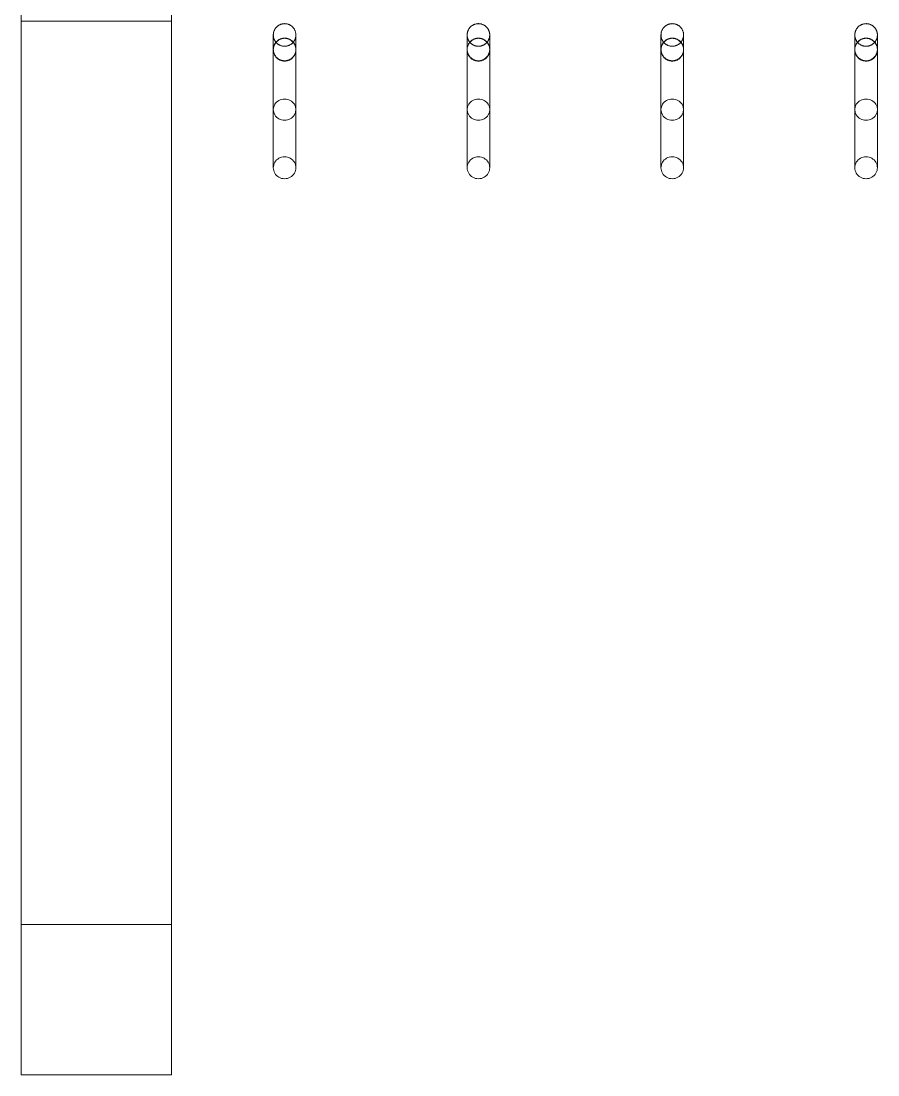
# Model space of a CAD drawing. Header units: millimetres. Extents: x -32954 to 151739, y -65671 to 56243.
# Drawn here: x -9544.4 to -9316.8, y -689.2 to -409.2 of the extents above; entities that cross this region are included whole.
import ezdxf

# ---------------------------------------------------------------- set-up
doc = ezdxf.new("R2010")
doc.units = ezdxf.units.MM
doc.layers.add('M-EQPM', color=7, linetype='Continuous', lineweight=9)

# ---------------------------------------------------------------- blocks, each defined once
blk = doc.blocks.new('М90_Вешалка гардеробная - М90_2_Вешалка гардеробная 38 крючков-8001155-О_ТХ_01')
at = {"layer": 'M-EQPM'}
for p, q in [((-1020, 260.52), (-1020, -259.48)), ((-980, -259.48), (-980, 260.52)), ((-1020, -299.48), (-1020, -19.48)), ((-1020, -19.48), (-980, -19.48)), ((-980, -19.48), (-980, -299.48)), ((-953, -56.17), (-953, -58.45)), ((-947, -58.45), (-947, -56.17)), ((-901.51, -56.17), (-901.51, -58.45)), ((-895.51, -58.45), (-895.51, -56.17)), ((-850.03, -56.17), (-850.03, -58.45)), ((-844.03, -58.45), (-844.03, -56.17)), ((-798.54, -56.17), (-798.54, -58.45)), ((-792.54, -58.45), (-792.54, -56.17)), ((-1020, -259.48), (-1020, -299.48)), ((-1020, -259.48), (-980, -259.48)), ((-1020, -259.48), (-980, -259.48)), ((-980, -299.48), (-980, -259.48)), ((-1020, -299.48), (-980, -299.48)), ((-1020, -299.48), (-980, -299.48))]:
    blk.add_line(p, q, dxfattribs=at)
at = {"layer": 'M-EQPM', "flags": 128}
for points in [[(-953, -23.16), (-953, -23.04), (-952.99, -22.92), (-952.98, -22.8), (-952.96, -22.69), (-952.94, -22.57), (-952.91, -22.45), (-952.88, -22.33), (-952.85, -22.22), (-952.81, -22.11), (-952.76, -22), (-952.71, -21.89), (-952.66, -21.78), (-952.6, -21.67), (-952.54, -21.57), (-952.48, -21.47), (-952.41, -21.37), (-952.33, -21.28), (-952.26, -21.19), (-952.17, -21.1), (-952.09, -21.01), (-952, -20.93), (-951.91, -20.85), (-951.82, -20.78), (-951.72, -20.71), (-951.62, -20.64), (-951.52, -20.58), (-951.41, -20.52), (-951.31, -20.46), (-951.2, -20.41), (-951.09, -20.37), (-950.97, -20.33), (-950.86, -20.29), (-950.74, -20.26), (-950.63, -20.23), (-950.51, -20.21), (-950.39, -20.19), (-950.27, -20.18), (-950.15, -20.17), (-950.03, -20.16), (-950, -20.16)], [(-950, -20.16), (-949.88, -20.17), (-949.76, -20.17), (-949.64, -20.19), (-949.52, -20.2), (-949.4, -20.22), (-949.29, -20.25), (-949.17, -20.28), (-949.06, -20.32), (-948.94, -20.36), (-948.83, -20.4), (-948.72, -20.45), (-948.61, -20.5), (-948.51, -20.56), (-948.41, -20.62), (-948.31, -20.69), (-948.21, -20.76), (-948.11, -20.83), (-948.02, -20.91), (-947.93, -20.99), (-947.85, -21.07), (-947.77, -21.16), (-947.69, -21.25), (-947.61, -21.35), (-947.54, -21.44), (-947.48, -21.54), (-947.41, -21.65), (-947.35, -21.75), (-947.3, -21.86), (-947.25, -21.97), (-947.2, -22.08), (-947.16, -22.19), (-947.13, -22.3), (-947.09, -22.42), (-947.07, -22.54), (-947.04, -22.65), (-947.03, -22.77), (-947.01, -22.89), (-947, -23.01), (-947, -23.13), (-947, -23.16)], [(-901.51, -23.16), (-901.51, -23.04), (-901.5, -22.92), (-901.49, -22.8), (-901.48, -22.69), (-901.45, -22.57), (-901.43, -22.45), (-901.4, -22.33), (-901.36, -22.22), (-901.32, -22.11), (-901.28, -22), (-901.23, -21.89), (-901.17, -21.78), (-901.12, -21.67), (-901.06, -21.57), (-900.99, -21.47), (-900.92, -21.37), (-900.85, -21.28), (-900.77, -21.19), (-900.69, -21.1), (-900.6, -21.01), (-900.52, -20.93), (-900.42, -20.85), (-900.33, -20.78), (-900.23, -20.71), (-900.13, -20.64), (-900.03, -20.58), (-899.93, -20.52), (-899.82, -20.46), (-899.71, -20.41), (-899.6, -20.37), (-899.49, -20.33), (-899.37, -20.29), (-899.26, -20.26), (-899.14, -20.23), (-899.02, -20.21), (-898.9, -20.19), (-898.79, -20.18), (-898.67, -20.17), (-898.55, -20.16), (-898.51, -20.16)], [(-898.51, -20.16), (-898.39, -20.17), (-898.27, -20.17), (-898.15, -20.19), (-898.04, -20.2), (-897.92, -20.22), (-897.8, -20.25), (-897.68, -20.28), (-897.57, -20.32), (-897.46, -20.36), (-897.35, -20.4), (-897.24, -20.45), (-897.13, -20.5), (-897.02, -20.56), (-896.92, -20.62), (-896.82, -20.69), (-896.72, -20.76), (-896.63, -20.83), (-896.54, -20.91), (-896.45, -20.99), (-896.36, -21.07), (-896.28, -21.16), (-896.2, -21.25), (-896.13, -21.35), (-896.06, -21.44), (-895.99, -21.54), (-895.93, -21.65), (-895.87, -21.75), (-895.81, -21.86), (-895.76, -21.97), (-895.72, -22.08), (-895.68, -22.19), (-895.64, -22.3), (-895.61, -22.42), (-895.58, -22.54), (-895.56, -22.65), (-895.54, -22.77), (-895.53, -22.89), (-895.52, -23.01), (-895.51, -23.13), (-895.51, -23.16)], [(-850.03, -23.16), (-850.02, -23.04), (-850.02, -22.92), (-850.01, -22.8), (-849.99, -22.69), (-849.97, -22.57), (-849.94, -22.45), (-849.91, -22.33), (-849.87, -22.22), (-849.83, -22.11), (-849.79, -22), (-849.74, -21.89), (-849.69, -21.78), (-849.63, -21.67), (-849.57, -21.57), (-849.5, -21.47), (-849.43, -21.37), (-849.36, -21.28), (-849.28, -21.19), (-849.2, -21.1), (-849.12, -21.01), (-849.03, -20.93), (-848.94, -20.85), (-848.84, -20.78), (-848.75, -20.71), (-848.65, -20.64), (-848.55, -20.58), (-848.44, -20.52), (-848.33, -20.46), (-848.23, -20.41), (-848.11, -20.37), (-848, -20.33), (-847.89, -20.29), (-847.77, -20.26), (-847.65, -20.23), (-847.54, -20.21), (-847.42, -20.19), (-847.3, -20.18), (-847.18, -20.17), (-847.06, -20.16), (-847.03, -20.16)], [(-847.03, -20.16), (-846.91, -20.17), (-846.79, -20.17), (-846.67, -20.19), (-846.55, -20.2), (-846.43, -20.22), (-846.31, -20.25), (-846.2, -20.28), (-846.08, -20.32), (-845.97, -20.36), (-845.86, -20.4), (-845.75, -20.45), (-845.64, -20.5), (-845.54, -20.56), (-845.43, -20.62), (-845.33, -20.69), (-845.24, -20.76), (-845.14, -20.83), (-845.05, -20.91), (-844.96, -20.99), (-844.87, -21.07), (-844.79, -21.16), (-844.71, -21.25), (-844.64, -21.35), (-844.57, -21.44), (-844.5, -21.54), (-844.44, -21.65), (-844.38, -21.75), (-844.33, -21.86), (-844.28, -21.97), (-844.23, -22.08), (-844.19, -22.19), (-844.15, -22.3), (-844.12, -22.42), (-844.09, -22.54), (-844.07, -22.65), (-844.05, -22.77), (-844.04, -22.89), (-844.03, -23.01), (-844.03, -23.13), (-844.03, -23.16)], [(-798.54, -23.16), (-798.54, -23.04), (-798.53, -22.92), (-798.52, -22.8), (-798.5, -22.69), (-798.48, -22.57), (-798.45, -22.45), (-798.42, -22.33), (-798.39, -22.22), (-798.35, -22.11), (-798.3, -22), (-798.25, -21.89), (-798.2, -21.78), (-798.14, -21.67), (-798.08, -21.57), (-798.02, -21.47), (-797.95, -21.37), (-797.87, -21.28), (-797.8, -21.19), (-797.72, -21.1), (-797.63, -21.01), (-797.54, -20.93), (-797.45, -20.85), (-797.36, -20.78), (-797.26, -20.71), (-797.16, -20.64), (-797.06, -20.58), (-796.95, -20.52), (-796.85, -20.46), (-796.74, -20.41), (-796.63, -20.37), (-796.51, -20.33), (-796.4, -20.29), (-796.29, -20.26), (-796.17, -20.23), (-796.05, -20.21), (-795.93, -20.19), (-795.81, -20.18), (-795.69, -20.17), (-795.57, -20.16), (-795.54, -20.16)], [(-795.54, -20.16), (-795.42, -20.17), (-795.3, -20.17), (-795.18, -20.19), (-795.06, -20.2), (-794.94, -20.22), (-794.83, -20.25), (-794.71, -20.28), (-794.6, -20.32), (-794.48, -20.36), (-794.37, -20.4), (-794.26, -20.45), (-794.16, -20.5), (-794.05, -20.56), (-793.95, -20.62), (-793.85, -20.69), (-793.75, -20.76), (-793.65, -20.83), (-793.56, -20.91), (-793.47, -20.99), (-793.39, -21.07), (-793.31, -21.16), (-793.23, -21.25), (-793.15, -21.35), (-793.08, -21.44), (-793.02, -21.54), (-792.95, -21.65), (-792.89, -21.75), (-792.84, -21.86), (-792.79, -21.97), (-792.74, -22.08), (-792.7, -22.19), (-792.67, -22.3), (-792.63, -22.42), (-792.61, -22.54), (-792.58, -22.65), (-792.57, -22.77), (-792.55, -22.89), (-792.54, -23.01), (-792.54, -23.13), (-792.54, -23.16)], [(-950, -26.16), (-950.12, -26.16), (-950.24, -26.15), (-950.36, -26.14), (-950.48, -26.13), (-950.6, -26.1), (-950.71, -26.08), (-950.83, -26.05), (-950.94, -26.01), (-951.06, -25.97), (-951.17, -25.93), (-951.28, -25.88), (-951.39, -25.82), (-951.49, -25.77), (-951.59, -25.71), (-951.69, -25.64), (-951.79, -25.57), (-951.89, -25.5), (-951.98, -25.42), (-952.07, -25.34), (-952.15, -25.25), (-952.23, -25.17), (-952.31, -25.08), (-952.39, -24.98), (-952.46, -24.88), (-952.52, -24.78), (-952.59, -24.68), (-952.65, -24.58), (-952.7, -24.47), (-952.75, -24.36), (-952.8, -24.25), (-952.84, -24.14), (-952.87, -24.02), (-952.91, -23.91), (-952.93, -23.79), (-952.96, -23.67), (-952.97, -23.56), (-952.99, -23.44), (-953, -23.32), (-953, -23.2), (-953, -23.16)], [(-953, -27.08), (-953, -25.27), (-953, -24.01), (-953, -23.32), (-953, -23.16)], [(-953, -23.16), (-953, -23.44), (-953, -24.29), (-953, -25.69), (-953, -27.64), (-953, -30.15), (-953, -33.21), (-953, -36.82), (-953, -40.96), (-953, -43.01)], [(-953, -27.02), (-953, -26.9), (-952.99, -26.79), (-952.98, -26.67), (-952.96, -26.55), (-952.94, -26.43), (-952.91, -26.31), (-952.88, -26.2), (-952.85, -26.08), (-952.81, -25.97), (-952.76, -25.86), (-952.71, -25.75), (-952.66, -25.64), (-952.6, -25.53), (-952.54, -25.43), (-952.48, -25.33), (-952.41, -25.23), (-952.33, -25.14), (-952.26, -25.05), (-952.17, -24.96), (-952.09, -24.87), (-952, -24.79), (-951.91, -24.71), (-951.82, -24.64), (-951.72, -24.57), (-951.62, -24.5), (-951.52, -24.44), (-951.41, -24.38), (-951.31, -24.32), (-951.2, -24.27), (-951.09, -24.23), (-950.97, -24.19), (-950.86, -24.15), (-950.74, -24.12), (-950.63, -24.09), (-950.51, -24.07), (-950.39, -24.05), (-950.27, -24.04), (-950.15, -24.03), (-950.03, -24.03), (-950, -24.02)], [(-947, -23.16), (-947, -23.28), (-947.01, -23.4), (-947.02, -23.52), (-947.04, -23.64), (-947.06, -23.76), (-947.09, -23.88), (-947.12, -23.99), (-947.15, -24.11), (-947.19, -24.22), (-947.24, -24.33), (-947.29, -24.44), (-947.34, -24.55), (-947.4, -24.65), (-947.46, -24.76), (-947.52, -24.86), (-947.59, -24.96), (-947.67, -25.05), (-947.74, -25.14), (-947.83, -25.23), (-947.91, -25.32), (-948, -25.4), (-948.09, -25.48), (-948.18, -25.55), (-948.28, -25.62), (-948.38, -25.69), (-948.48, -25.75), (-948.59, -25.81), (-948.69, -25.86), (-948.8, -25.91), (-948.91, -25.96), (-949.03, -26), (-949.14, -26.04), (-949.26, -26.07), (-949.37, -26.1), (-949.49, -26.12), (-949.61, -26.14), (-949.73, -26.15), (-949.85, -26.16), (-949.97, -26.16), (-950, -26.16)], [(-950, -24.02), (-949.88, -24.03), (-949.76, -24.03), (-949.64, -24.05), (-949.52, -24.06), (-949.4, -24.08), (-949.29, -24.11), (-949.17, -24.14), (-949.06, -24.18), (-948.94, -24.22), (-948.83, -24.26), (-948.72, -24.31), (-948.61, -24.36), (-948.51, -24.42), (-948.41, -24.48), (-948.31, -24.55), (-948.21, -24.62), (-948.11, -24.69), (-948.02, -24.77), (-947.93, -24.85), (-947.85, -24.93), (-947.77, -25.02), (-947.69, -25.11), (-947.61, -25.21), (-947.54, -25.3), (-947.48, -25.4), (-947.41, -25.51), (-947.35, -25.61), (-947.3, -25.72), (-947.25, -25.83), (-947.2, -25.94), (-947.16, -26.05), (-947.13, -26.16), (-947.09, -26.28), (-947.07, -26.4), (-947.04, -26.52), (-947.03, -26.63), (-947.01, -26.75), (-947, -26.87), (-947, -26.99), (-947, -27.02)], [(-947, -43.01), (-947, -38.62), (-947, -34.77), (-947, -31.47), (-947, -28.71), (-947, -26.5), (-947, -24.85), (-947, -23.75), (-947, -23.22), (-947, -23.16)], [(-947, -23.16), (-947, -23.44), (-947, -24.29), (-947, -25.69), (-947, -27.08)], [(-898.51, -26.16), (-898.63, -26.16), (-898.75, -26.15), (-898.87, -26.14), (-898.99, -26.13), (-899.11, -26.1), (-899.23, -26.08), (-899.34, -26.05), (-899.46, -26.01), (-899.57, -25.97), (-899.68, -25.93), (-899.79, -25.88), (-899.9, -25.82), (-900, -25.77), (-900.11, -25.71), (-900.21, -25.64), (-900.31, -25.57), (-900.4, -25.5), (-900.49, -25.42), (-900.58, -25.34), (-900.67, -25.25), (-900.75, -25.17), (-900.83, -25.08), (-900.9, -24.98), (-900.97, -24.88), (-901.04, -24.78), (-901.1, -24.68), (-901.16, -24.58), (-901.21, -24.47), (-901.26, -24.36), (-901.31, -24.25), (-901.35, -24.14), (-901.39, -24.02), (-901.42, -23.91), (-901.45, -23.79), (-901.47, -23.67), (-901.49, -23.56), (-901.5, -23.44), (-901.51, -23.32), (-901.51, -23.2), (-901.51, -23.16)], [(-901.51, -27.08), (-901.51, -25.27), (-901.51, -24.01), (-901.51, -23.32), (-901.51, -23.16)], [(-901.51, -23.16), (-901.51, -23.44), (-901.51, -24.29), (-901.51, -25.69), (-901.51, -27.64), (-901.51, -30.15), (-901.51, -33.21), (-901.51, -36.82), (-901.51, -40.96), (-901.51, -43.01)], [(-901.51, -27.02), (-901.51, -26.9), (-901.5, -26.79), (-901.49, -26.67), (-901.48, -26.55), (-901.45, -26.43), (-901.43, -26.31), (-901.4, -26.2), (-901.36, -26.08), (-901.32, -25.97), (-901.28, -25.86), (-901.23, -25.75), (-901.17, -25.64), (-901.12, -25.53), (-901.06, -25.43), (-900.99, -25.33), (-900.92, -25.23), (-900.85, -25.14), (-900.77, -25.05), (-900.69, -24.96), (-900.6, -24.87), (-900.52, -24.79), (-900.42, -24.71), (-900.33, -24.64), (-900.23, -24.57), (-900.13, -24.5), (-900.03, -24.44), (-899.93, -24.38), (-899.82, -24.32), (-899.71, -24.27), (-899.6, -24.23), (-899.49, -24.19), (-899.37, -24.15), (-899.26, -24.12), (-899.14, -24.09), (-899.02, -24.07), (-898.9, -24.05), (-898.79, -24.04), (-898.67, -24.03), (-898.55, -24.03), (-898.51, -24.02)], [(-895.51, -23.16), (-895.52, -23.28), (-895.52, -23.4), (-895.54, -23.52), (-895.55, -23.64), (-895.57, -23.76), (-895.6, -23.88), (-895.63, -23.99), (-895.67, -24.11), (-895.71, -24.22), (-895.75, -24.33), (-895.8, -24.44), (-895.85, -24.55), (-895.91, -24.65), (-895.97, -24.76), (-896.04, -24.86), (-896.11, -24.96), (-896.18, -25.05), (-896.26, -25.14), (-896.34, -25.23), (-896.42, -25.32), (-896.51, -25.4), (-896.6, -25.48), (-896.7, -25.55), (-896.79, -25.62), (-896.89, -25.69), (-896.99, -25.75), (-897.1, -25.81), (-897.21, -25.86), (-897.32, -25.91), (-897.43, -25.96), (-897.54, -26), (-897.65, -26.04), (-897.77, -26.07), (-897.89, -26.1), (-898, -26.12), (-898.12, -26.14), (-898.24, -26.15), (-898.36, -26.16), (-898.48, -26.16), (-898.51, -26.16)], [(-898.51, -24.02), (-898.39, -24.03), (-898.27, -24.03), (-898.15, -24.05), (-898.04, -24.06), (-897.92, -24.08), (-897.8, -24.11), (-897.68, -24.14), (-897.57, -24.18), (-897.46, -24.22), (-897.35, -24.26), (-897.24, -24.31), (-897.13, -24.36), (-897.02, -24.42), (-896.92, -24.48), (-896.82, -24.55), (-896.72, -24.62), (-896.63, -24.69), (-896.54, -24.77), (-896.45, -24.85), (-896.36, -24.93), (-896.28, -25.02), (-896.2, -25.11), (-896.13, -25.21), (-896.06, -25.3), (-895.99, -25.4), (-895.93, -25.51), (-895.87, -25.61), (-895.81, -25.72), (-895.76, -25.83), (-895.72, -25.94), (-895.68, -26.05), (-895.64, -26.16), (-895.61, -26.28), (-895.58, -26.4), (-895.56, -26.52), (-895.54, -26.63), (-895.53, -26.75), (-895.52, -26.87), (-895.51, -26.99), (-895.51, -27.02)], [(-895.51, -43.01), (-895.51, -38.62), (-895.51, -34.77), (-895.51, -31.47), (-895.51, -28.71), (-895.51, -26.5), (-895.51, -24.85), (-895.51, -23.75), (-895.51, -23.22), (-895.51, -23.16)], [(-895.51, -23.16), (-895.51, -23.44), (-895.51, -24.29), (-895.51, -25.69), (-895.51, -27.08)], [(-847.03, -26.16), (-847.15, -26.16), (-847.27, -26.15), (-847.39, -26.14), (-847.5, -26.13), (-847.62, -26.1), (-847.74, -26.08), (-847.86, -26.05), (-847.97, -26.01), (-848.08, -25.97), (-848.2, -25.93), (-848.3, -25.88), (-848.41, -25.82), (-848.52, -25.77), (-848.62, -25.71), (-848.72, -25.64), (-848.82, -25.57), (-848.91, -25.5), (-849.01, -25.42), (-849.09, -25.34), (-849.18, -25.25), (-849.26, -25.17), (-849.34, -25.08), (-849.41, -24.98), (-849.48, -24.88), (-849.55, -24.78), (-849.61, -24.68), (-849.67, -24.58), (-849.73, -24.47), (-849.78, -24.36), (-849.82, -24.25), (-849.86, -24.14), (-849.9, -24.02), (-849.93, -23.91), (-849.96, -23.79), (-849.98, -23.67), (-850, -23.56), (-850.01, -23.44), (-850.02, -23.32), (-850.03, -23.2), (-850.03, -23.16)], [(-850.03, -27.08), (-850.03, -25.27), (-850.03, -24.01), (-850.03, -23.32), (-850.03, -23.16)], [(-850.03, -23.16), (-850.03, -23.44), (-850.03, -24.29), (-850.03, -25.69), (-850.03, -27.64), (-850.03, -30.15), (-850.03, -33.21), (-850.03, -36.82), (-850.03, -40.96), (-850.03, -43.01)], [(-850.03, -27.02), (-850.02, -26.9), (-850.02, -26.79), (-850.01, -26.67), (-849.99, -26.55), (-849.97, -26.43), (-849.94, -26.31), (-849.91, -26.2), (-849.87, -26.08), (-849.83, -25.97), (-849.79, -25.86), (-849.74, -25.75), (-849.69, -25.64), (-849.63, -25.53), (-849.57, -25.43), (-849.5, -25.33), (-849.43, -25.23), (-849.36, -25.14), (-849.28, -25.05), (-849.2, -24.96), (-849.12, -24.87), (-849.03, -24.79), (-848.94, -24.71), (-848.84, -24.64), (-848.75, -24.57), (-848.65, -24.5), (-848.55, -24.44), (-848.44, -24.38), (-848.33, -24.32), (-848.23, -24.27), (-848.11, -24.23), (-848, -24.19), (-847.89, -24.15), (-847.77, -24.12), (-847.65, -24.09), (-847.54, -24.07), (-847.42, -24.05), (-847.3, -24.04), (-847.18, -24.03), (-847.06, -24.03), (-847.03, -24.02)], [(-844.03, -23.16), (-844.03, -23.28), (-844.04, -23.4), (-844.05, -23.52), (-844.07, -23.64), (-844.09, -23.76), (-844.11, -23.88), (-844.14, -23.99), (-844.18, -24.11), (-844.22, -24.22), (-844.26, -24.33), (-844.31, -24.44), (-844.37, -24.55), (-844.42, -24.65), (-844.49, -24.76), (-844.55, -24.86), (-844.62, -24.96), (-844.69, -25.05), (-844.77, -25.14), (-844.85, -25.23), (-844.94, -25.32), (-845.02, -25.4), (-845.12, -25.48), (-845.21, -25.55), (-845.31, -25.62), (-845.41, -25.69), (-845.51, -25.75), (-845.61, -25.81), (-845.72, -25.86), (-845.83, -25.91), (-845.94, -25.96), (-846.05, -26), (-846.17, -26.04), (-846.28, -26.07), (-846.4, -26.1), (-846.52, -26.12), (-846.64, -26.14), (-846.76, -26.15), (-846.87, -26.16), (-846.99, -26.16), (-847.03, -26.16)], [(-847.03, -24.02), (-846.91, -24.03), (-846.79, -24.03), (-846.67, -24.05), (-846.55, -24.06), (-846.43, -24.08), (-846.31, -24.11), (-846.2, -24.14), (-846.08, -24.18), (-845.97, -24.22), (-845.86, -24.26), (-845.75, -24.31), (-845.64, -24.36), (-845.54, -24.42), (-845.43, -24.48), (-845.33, -24.55), (-845.24, -24.62), (-845.14, -24.69), (-845.05, -24.77), (-844.96, -24.85), (-844.87, -24.93), (-844.79, -25.02), (-844.71, -25.11), (-844.64, -25.21), (-844.57, -25.3), (-844.5, -25.4), (-844.44, -25.51), (-844.38, -25.61), (-844.33, -25.72), (-844.28, -25.83), (-844.23, -25.94), (-844.19, -26.05), (-844.15, -26.16), (-844.12, -26.28), (-844.09, -26.4), (-844.07, -26.52), (-844.05, -26.63), (-844.04, -26.75), (-844.03, -26.87), (-844.03, -26.99), (-844.03, -27.02)], [(-844.03, -43.01), (-844.03, -38.62), (-844.03, -34.77), (-844.03, -31.47), (-844.03, -28.71), (-844.03, -26.5), (-844.03, -24.85), (-844.03, -23.75), (-844.03, -23.22), (-844.03, -23.16)], [(-844.03, -23.16), (-844.03, -23.44), (-844.03, -24.29), (-844.03, -25.69), (-844.03, -27.08)], [(-795.54, -26.16), (-795.66, -26.16), (-795.78, -26.15), (-795.9, -26.14), (-796.02, -26.13), (-796.14, -26.1), (-796.25, -26.08), (-796.37, -26.05), (-796.48, -26.01), (-796.6, -25.97), (-796.71, -25.93), (-796.82, -25.88), (-796.93, -25.82), (-797.03, -25.77), (-797.13, -25.71), (-797.23, -25.64), (-797.33, -25.57), (-797.43, -25.5), (-797.52, -25.42), (-797.61, -25.34), (-797.69, -25.25), (-797.77, -25.17), (-797.85, -25.08), (-797.93, -24.98), (-798, -24.88), (-798.06, -24.78), (-798.13, -24.68), (-798.19, -24.58), (-798.24, -24.47), (-798.29, -24.36), (-798.34, -24.25), (-798.38, -24.14), (-798.41, -24.02), (-798.45, -23.91), (-798.47, -23.79), (-798.5, -23.67), (-798.51, -23.56), (-798.53, -23.44), (-798.54, -23.32), (-798.54, -23.2), (-798.54, -23.16)], [(-798.54, -27.08), (-798.54, -25.27), (-798.54, -24.01), (-798.54, -23.32), (-798.54, -23.16)], [(-798.54, -23.16), (-798.54, -23.44), (-798.54, -24.29), (-798.54, -25.69), (-798.54, -27.64), (-798.54, -30.15), (-798.54, -33.21), (-798.54, -36.82), (-798.54, -40.96), (-798.54, -43.01)], [(-798.54, -27.02), (-798.54, -26.9), (-798.53, -26.79), (-798.52, -26.67), (-798.5, -26.55), (-798.48, -26.43), (-798.45, -26.31), (-798.42, -26.2), (-798.39, -26.08), (-798.35, -25.97), (-798.3, -25.86), (-798.25, -25.75), (-798.2, -25.64), (-798.14, -25.53), (-798.08, -25.43), (-798.02, -25.33), (-797.95, -25.23), (-797.87, -25.14), (-797.8, -25.05), (-797.72, -24.96), (-797.63, -24.87), (-797.54, -24.79), (-797.45, -24.71), (-797.36, -24.64), (-797.26, -24.57), (-797.16, -24.5), (-797.06, -24.44), (-796.95, -24.38), (-796.85, -24.32), (-796.74, -24.27), (-796.63, -24.23), (-796.51, -24.19), (-796.4, -24.15), (-796.29, -24.12), (-796.17, -24.09), (-796.05, -24.07), (-795.93, -24.05), (-795.81, -24.04), (-795.69, -24.03), (-795.57, -24.03), (-795.54, -24.02)], [(-792.54, -23.16), (-792.54, -23.28), (-792.55, -23.4), (-792.56, -23.52), (-792.58, -23.64), (-792.6, -23.76), (-792.63, -23.88), (-792.66, -23.99), (-792.69, -24.11), (-792.73, -24.22), (-792.78, -24.33), (-792.83, -24.44), (-792.88, -24.55), (-792.94, -24.65), (-793, -24.76), (-793.06, -24.86), (-793.13, -24.96), (-793.21, -25.05), (-793.29, -25.14), (-793.37, -25.23), (-793.45, -25.32), (-793.54, -25.4), (-793.63, -25.48), (-793.72, -25.55), (-793.82, -25.62), (-793.92, -25.69), (-794.02, -25.75), (-794.13, -25.81), (-794.23, -25.86), (-794.34, -25.91), (-794.45, -25.96), (-794.57, -26), (-794.68, -26.04), (-794.8, -26.07), (-794.91, -26.1), (-795.03, -26.12), (-795.15, -26.14), (-795.27, -26.15), (-795.39, -26.16), (-795.51, -26.16), (-795.54, -26.16)], [(-795.54, -24.02), (-795.42, -24.03), (-795.3, -24.03), (-795.18, -24.05), (-795.06, -24.06), (-794.94, -24.08), (-794.83, -24.11), (-794.71, -24.14), (-794.6, -24.18), (-794.48, -24.22), (-794.37, -24.26), (-794.26, -24.31), (-794.16, -24.36), (-794.05, -24.42), (-793.95, -24.48), (-793.85, -24.55), (-793.75, -24.62), (-793.65, -24.69), (-793.56, -24.77), (-793.47, -24.85), (-793.39, -24.93), (-793.31, -25.02), (-793.23, -25.11), (-793.15, -25.21), (-793.08, -25.3), (-793.02, -25.4), (-792.95, -25.51), (-792.89, -25.61), (-792.84, -25.72), (-792.79, -25.83), (-792.74, -25.94), (-792.7, -26.05), (-792.67, -26.16), (-792.63, -26.28), (-792.61, -26.4), (-792.58, -26.52), (-792.57, -26.63), (-792.55, -26.75), (-792.54, -26.87), (-792.54, -26.99), (-792.54, -27.02)], [(-792.54, -43.01), (-792.54, -38.62), (-792.54, -34.77), (-792.54, -31.47), (-792.54, -28.71), (-792.54, -26.5), (-792.54, -24.85), (-792.54, -23.75), (-792.54, -23.22), (-792.54, -23.16)], [(-792.54, -23.16), (-792.54, -23.44), (-792.54, -24.29), (-792.54, -25.69), (-792.54, -27.08)], [(-950, -30.02), (-950.12, -30.02), (-950.24, -30.02), (-950.36, -30), (-950.48, -29.99), (-950.6, -29.97), (-950.71, -29.94), (-950.83, -29.91), (-950.94, -29.87), (-951.06, -29.83), (-951.17, -29.79), (-951.28, -29.74), (-951.39, -29.69), (-951.49, -29.63), (-951.59, -29.57), (-951.69, -29.5), (-951.79, -29.43), (-951.89, -29.36), (-951.98, -29.28), (-952.07, -29.2), (-952.15, -29.12), (-952.23, -29.03), (-952.31, -28.94), (-952.39, -28.84), (-952.46, -28.75), (-952.52, -28.65), (-952.59, -28.54), (-952.65, -28.44), (-952.7, -28.33), (-952.75, -28.22), (-952.8, -28.11), (-952.84, -28), (-952.87, -27.89), (-952.91, -27.77), (-952.93, -27.65), (-952.96, -27.53), (-952.97, -27.42), (-952.99, -27.3), (-953, -27.18), (-953, -27.06), (-953, -27.02)], [(-953, -56.17), (-953, -56.02), (-953, -55.86), (-953, -55.66), (-953, -55.45), (-953, -55.22), (-953, -54.96), (-953, -54.68), (-953, -54.38), (-953, -54.06), (-953, -53.73), (-953, -53.37), (-953, -52.99), (-953, -52.6), (-953, -52.19), (-953, -51.76), (-953, -51.32), (-953, -50.86), (-953, -50.38), (-953, -49.9), (-953, -49.4), (-953, -48.88), (-953, -48.36), (-953, -47.83), (-953, -47.28), (-953, -46.73), (-953, -46.17), (-953, -45.6), (-953, -45.03), (-953, -44.45), (-953, -43.87), (-953, -43.28), (-953, -42.69), (-953, -42.1), (-953, -41.51), (-953, -40.92), (-953, -40.33), (-953, -39.75), (-953, -39.16), (-953, -38.58), (-953, -38.01), (-953, -37.44), (-953, -36.88), (-953, -36.33), (-953, -35.79), (-953, -35.25), (-953, -34.73), (-953, -34.21), (-953, -33.71), (-953, -33.22), (-953, -32.75), (-953, -32.29), (-953, -31.85), (-953, -31.42), (-953, -31.01), (-953, -30.61), (-953, -30.23), (-953, -29.88), (-953, -29.54), (-953, -29.22), (-953, -28.92), (-953, -28.64), (-953, -28.38), (-953, -28.14), (-953, -27.93), (-953, -27.74), (-953, -27.57), (-953, -27.42), (-953, -27.3), (-953, -27.19), (-953, -27.12), (-953, -27.06), (-953, -27.03), (-953, -27.02)], [(-953, -27.02), (-953, -27.04), (-953, -27.07), (-953, -27.08)], [(-947, -27.02), (-947, -27.14), (-947.01, -27.26), (-947.02, -27.38), (-947.04, -27.5), (-947.06, -27.62), (-947.09, -27.74), (-947.12, -27.85), (-947.15, -27.97), (-947.19, -28.08), (-947.24, -28.19), (-947.29, -28.3), (-947.34, -28.41), (-947.4, -28.52), (-947.46, -28.62), (-947.52, -28.72), (-947.59, -28.82), (-947.67, -28.91), (-947.74, -29), (-947.83, -29.09), (-947.91, -29.18), (-948, -29.26), (-948.09, -29.34), (-948.18, -29.41), (-948.28, -29.48), (-948.38, -29.55), (-948.48, -29.61), (-948.59, -29.67), (-948.69, -29.73), (-948.8, -29.78), (-948.91, -29.82), (-949.03, -29.86), (-949.14, -29.9), (-949.26, -29.93), (-949.37, -29.96), (-949.49, -29.98), (-949.61, -30), (-949.73, -30.01), (-949.85, -30.02), (-949.97, -30.02), (-950, -30.02)], [(-947, -27.02), (-947, -27.04), (-947, -27.07), (-947, -27.13), (-947, -27.21), (-947, -27.32), (-947, -27.45), (-947, -27.6), (-947, -27.77), (-947, -27.97), (-947, -28.19), (-947, -28.43), (-947, -28.69), (-947, -28.98), (-947, -29.28), (-947, -29.6), (-947, -29.95), (-947, -30.31), (-947, -30.69), (-947, -31.09), (-947, -31.5), (-947, -31.94), (-947, -32.38), (-947, -32.85), (-947, -33.32), (-947, -33.81), (-947, -34.32), (-947, -34.83), (-947, -35.36), (-947, -35.89), (-947, -36.44), (-947, -37), (-947, -37.56), (-947, -38.13), (-947, -38.7), (-947, -39.28), (-947, -39.87), (-947, -40.45), (-947, -41.04), (-947, -41.63), (-947, -42.22), (-947, -42.81), (-947, -43.4), (-947, -43.99), (-947, -44.57), (-947, -45.15), (-947, -45.72), (-947, -46.28), (-947, -46.84), (-947, -47.39), (-947, -47.94), (-947, -48.47), (-947, -48.99), (-947, -49.5), (-947, -50), (-947, -50.48), (-947, -50.95), (-947, -51.41), (-947, -51.85), (-947, -52.27), (-947, -52.68), (-947, -53.07), (-947, -53.44), (-947, -53.8), (-947, -54.13), (-947, -54.44), (-947, -54.74), (-947, -55.01), (-947, -55.26), (-947, -55.5), (-947, -55.7), (-947, -55.89), (-947, -56.06), (-947, -56.17)], [(-947, -27.08), (-947, -27.04), (-947, -27.03)], [(-898.51, -30.02), (-898.63, -30.02), (-898.75, -30.02), (-898.87, -30), (-898.99, -29.99), (-899.11, -29.97), (-899.23, -29.94), (-899.34, -29.91), (-899.46, -29.87), (-899.57, -29.83), (-899.68, -29.79), (-899.79, -29.74), (-899.9, -29.69), (-900, -29.63), (-900.11, -29.57), (-900.21, -29.5), (-900.31, -29.43), (-900.4, -29.36), (-900.49, -29.28), (-900.58, -29.2), (-900.67, -29.12), (-900.75, -29.03), (-900.83, -28.94), (-900.9, -28.84), (-900.97, -28.75), (-901.04, -28.65), (-901.1, -28.54), (-901.16, -28.44), (-901.21, -28.33), (-901.26, -28.22), (-901.31, -28.11), (-901.35, -28), (-901.39, -27.89), (-901.42, -27.77), (-901.45, -27.65), (-901.47, -27.53), (-901.49, -27.42), (-901.5, -27.3), (-901.51, -27.18), (-901.51, -27.06), (-901.51, -27.02)], [(-901.51, -56.17), (-901.51, -56.02), (-901.51, -55.86), (-901.51, -55.66), (-901.51, -55.45), (-901.51, -55.22), (-901.51, -54.96), (-901.51, -54.68), (-901.51, -54.38), (-901.51, -54.06), (-901.51, -53.73), (-901.51, -53.37), (-901.51, -52.99), (-901.51, -52.6), (-901.51, -52.19), (-901.51, -51.76), (-901.51, -51.32), (-901.51, -50.86), (-901.51, -50.38), (-901.51, -49.9), (-901.51, -49.4), (-901.51, -48.88), (-901.51, -48.36), (-901.51, -47.83), (-901.51, -47.28), (-901.51, -46.73), (-901.51, -46.17), (-901.51, -45.6), (-901.51, -45.03), (-901.51, -44.45), (-901.51, -43.87), (-901.51, -43.28), (-901.51, -42.69), (-901.51, -42.1), (-901.51, -41.51), (-901.51, -40.92), (-901.51, -40.33), (-901.51, -39.75), (-901.51, -39.16), (-901.51, -38.58), (-901.51, -38.01), (-901.51, -37.44), (-901.51, -36.88), (-901.51, -36.33), (-901.51, -35.79), (-901.51, -35.25), (-901.51, -34.73), (-901.51, -34.21), (-901.51, -33.71), (-901.51, -33.22), (-901.51, -32.75), (-901.51, -32.29), (-901.51, -31.85), (-901.51, -31.42), (-901.51, -31.01), (-901.51, -30.61), (-901.51, -30.23), (-901.51, -29.88), (-901.51, -29.54), (-901.51, -29.22), (-901.51, -28.92), (-901.51, -28.64), (-901.51, -28.38), (-901.51, -28.14), (-901.51, -27.93), (-901.51, -27.74), (-901.51, -27.57), (-901.51, -27.42), (-901.51, -27.3), (-901.51, -27.19), (-901.51, -27.12), (-901.51, -27.06), (-901.51, -27.03), (-901.51, -27.02)], [(-901.51, -27.02), (-901.51, -27.04), (-901.51, -27.07), (-901.51, -27.08)], [(-895.51, -27.02), (-895.52, -27.14), (-895.52, -27.26), (-895.54, -27.38), (-895.55, -27.5), (-895.57, -27.62), (-895.6, -27.74), (-895.63, -27.85), (-895.67, -27.97), (-895.71, -28.08), (-895.75, -28.19), (-895.8, -28.3), (-895.85, -28.41), (-895.91, -28.52), (-895.97, -28.62), (-896.04, -28.72), (-896.11, -28.82), (-896.18, -28.91), (-896.26, -29), (-896.34, -29.09), (-896.42, -29.18), (-896.51, -29.26), (-896.6, -29.34), (-896.7, -29.41), (-896.79, -29.48), (-896.89, -29.55), (-896.99, -29.61), (-897.1, -29.67), (-897.21, -29.73), (-897.32, -29.78), (-897.43, -29.82), (-897.54, -29.86), (-897.65, -29.9), (-897.77, -29.93), (-897.89, -29.96), (-898, -29.98), (-898.12, -30), (-898.24, -30.01), (-898.36, -30.02), (-898.48, -30.02), (-898.51, -30.02)], [(-895.51, -27.02), (-895.51, -27.04), (-895.51, -27.07), (-895.51, -27.13), (-895.51, -27.21), (-895.51, -27.32), (-895.51, -27.45), (-895.51, -27.6), (-895.51, -27.77), (-895.51, -27.97), (-895.51, -28.19), (-895.51, -28.43), (-895.51, -28.69), (-895.51, -28.98), (-895.51, -29.28), (-895.51, -29.6), (-895.51, -29.95), (-895.51, -30.31), (-895.51, -30.69), (-895.51, -31.09), (-895.51, -31.5), (-895.51, -31.94), (-895.51, -32.38), (-895.51, -32.85), (-895.51, -33.32), (-895.51, -33.81), (-895.51, -34.32), (-895.51, -34.83), (-895.51, -35.36), (-895.51, -35.89), (-895.51, -36.44), (-895.51, -37), (-895.51, -37.56), (-895.51, -38.13), (-895.51, -38.7), (-895.51, -39.28), (-895.51, -39.87), (-895.51, -40.45), (-895.51, -41.04), (-895.51, -41.63), (-895.51, -42.22), (-895.51, -42.81), (-895.51, -43.4), (-895.51, -43.99), (-895.51, -44.57), (-895.51, -45.15), (-895.51, -45.72), (-895.51, -46.28), (-895.51, -46.84), (-895.51, -47.39), (-895.51, -47.94), (-895.51, -48.47), (-895.51, -48.99), (-895.51, -49.5), (-895.51, -50), (-895.51, -50.48), (-895.51, -50.95), (-895.51, -51.41), (-895.51, -51.85), (-895.51, -52.27), (-895.51, -52.68), (-895.51, -53.07), (-895.51, -53.44), (-895.51, -53.8), (-895.51, -54.13), (-895.51, -54.44), (-895.51, -54.74), (-895.51, -55.01), (-895.51, -55.26), (-895.51, -55.5), (-895.51, -55.7), (-895.51, -55.89), (-895.51, -56.06), (-895.51, -56.17)], [(-895.51, -27.08), (-895.51, -27.04), (-895.51, -27.03)], [(-847.03, -30.02), (-847.15, -30.02), (-847.27, -30.02), (-847.39, -30), (-847.5, -29.99), (-847.62, -29.97), (-847.74, -29.94), (-847.86, -29.91), (-847.97, -29.87), (-848.08, -29.83), (-848.2, -29.79), (-848.3, -29.74), (-848.41, -29.69), (-848.52, -29.63), (-848.62, -29.57), (-848.72, -29.5), (-848.82, -29.43), (-848.91, -29.36), (-849.01, -29.28), (-849.09, -29.2), (-849.18, -29.12), (-849.26, -29.03), (-849.34, -28.94), (-849.41, -28.84), (-849.48, -28.75), (-849.55, -28.65), (-849.61, -28.54), (-849.67, -28.44), (-849.73, -28.33), (-849.78, -28.22), (-849.82, -28.11), (-849.86, -28), (-849.9, -27.89), (-849.93, -27.77), (-849.96, -27.65), (-849.98, -27.53), (-850, -27.42), (-850.01, -27.3), (-850.02, -27.18), (-850.03, -27.06), (-850.03, -27.02)], [(-850.03, -56.17), (-850.03, -56.02), (-850.03, -55.86), (-850.03, -55.66), (-850.03, -55.45), (-850.03, -55.22), (-850.03, -54.96), (-850.03, -54.68), (-850.03, -54.38), (-850.03, -54.06), (-850.03, -53.73), (-850.03, -53.37), (-850.03, -52.99), (-850.03, -52.6), (-850.03, -52.19), (-850.03, -51.76), (-850.03, -51.32), (-850.03, -50.86), (-850.03, -50.38), (-850.03, -49.9), (-850.03, -49.4), (-850.03, -48.88), (-850.03, -48.36), (-850.03, -47.83), (-850.03, -47.28), (-850.03, -46.73), (-850.03, -46.17), (-850.03, -45.6), (-850.03, -45.03), (-850.03, -44.45), (-850.03, -43.87), (-850.03, -43.28), (-850.03, -42.69), (-850.03, -42.1), (-850.03, -41.51), (-850.03, -40.92), (-850.03, -40.33), (-850.03, -39.75), (-850.03, -39.16), (-850.03, -38.58), (-850.03, -38.01), (-850.03, -37.44), (-850.03, -36.88), (-850.03, -36.33), (-850.03, -35.79), (-850.03, -35.25), (-850.03, -34.73), (-850.03, -34.21), (-850.03, -33.71), (-850.03, -33.22), (-850.03, -32.75), (-850.03, -32.29), (-850.03, -31.85), (-850.03, -31.42), (-850.03, -31.01), (-850.03, -30.61), (-850.03, -30.23), (-850.03, -29.88), (-850.03, -29.54), (-850.03, -29.22), (-850.03, -28.92), (-850.03, -28.64), (-850.03, -28.38), (-850.03, -28.14), (-850.03, -27.93), (-850.03, -27.74), (-850.03, -27.57), (-850.03, -27.42), (-850.03, -27.3), (-850.03, -27.19), (-850.03, -27.12), (-850.03, -27.06), (-850.03, -27.03), (-850.03, -27.02)], [(-850.03, -27.02), (-850.03, -27.04), (-850.03, -27.07), (-850.03, -27.08)], [(-844.03, -27.02), (-844.03, -27.14), (-844.04, -27.26), (-844.05, -27.38), (-844.07, -27.5), (-844.09, -27.62), (-844.11, -27.74), (-844.14, -27.85), (-844.18, -27.97), (-844.22, -28.08), (-844.26, -28.19), (-844.31, -28.3), (-844.37, -28.41), (-844.42, -28.52), (-844.49, -28.62), (-844.55, -28.72), (-844.62, -28.82), (-844.69, -28.91), (-844.77, -29), (-844.85, -29.09), (-844.94, -29.18), (-845.02, -29.26), (-845.12, -29.34), (-845.21, -29.41), (-845.31, -29.48), (-845.41, -29.55), (-845.51, -29.61), (-845.61, -29.67), (-845.72, -29.73), (-845.83, -29.78), (-845.94, -29.82), (-846.05, -29.86), (-846.17, -29.9), (-846.28, -29.93), (-846.4, -29.96), (-846.52, -29.98), (-846.64, -30), (-846.76, -30.01), (-846.87, -30.02), (-846.99, -30.02), (-847.03, -30.02)], [(-844.03, -27.02), (-844.03, -27.04), (-844.03, -27.07), (-844.03, -27.13), (-844.03, -27.21), (-844.03, -27.32), (-844.03, -27.45), (-844.03, -27.6), (-844.03, -27.77), (-844.03, -27.97), (-844.03, -28.19), (-844.03, -28.43), (-844.03, -28.69), (-844.03, -28.98), (-844.03, -29.28), (-844.03, -29.6), (-844.03, -29.95), (-844.03, -30.31), (-844.03, -30.69), (-844.03, -31.09), (-844.03, -31.5), (-844.03, -31.94), (-844.03, -32.38), (-844.03, -32.85), (-844.03, -33.32), (-844.03, -33.81), (-844.03, -34.32), (-844.03, -34.83), (-844.03, -35.36), (-844.03, -35.89), (-844.03, -36.44), (-844.03, -37), (-844.03, -37.56), (-844.03, -38.13), (-844.03, -38.7), (-844.03, -39.28), (-844.03, -39.87), (-844.03, -40.45), (-844.03, -41.04), (-844.03, -41.63), (-844.03, -42.22), (-844.03, -42.81), (-844.03, -43.4), (-844.03, -43.99), (-844.03, -44.57), (-844.03, -45.15), (-844.03, -45.72), (-844.03, -46.28), (-844.03, -46.84), (-844.03, -47.39), (-844.03, -47.94), (-844.03, -48.47), (-844.03, -48.99), (-844.03, -49.5), (-844.03, -50), (-844.03, -50.48), (-844.03, -50.95), (-844.03, -51.41), (-844.03, -51.85), (-844.03, -52.27), (-844.03, -52.68), (-844.03, -53.07), (-844.03, -53.44), (-844.03, -53.8), (-844.03, -54.13), (-844.03, -54.44), (-844.03, -54.74), (-844.03, -55.01), (-844.03, -55.26), (-844.03, -55.5), (-844.03, -55.7), (-844.03, -55.89), (-844.03, -56.06), (-844.03, -56.17)], [(-844.03, -27.08), (-844.03, -27.04), (-844.03, -27.03)], [(-795.54, -30.02), (-795.66, -30.02), (-795.78, -30.02), (-795.9, -30), (-796.02, -29.99), (-796.14, -29.97), (-796.25, -29.94), (-796.37, -29.91), (-796.48, -29.87), (-796.6, -29.83), (-796.71, -29.79), (-796.82, -29.74), (-796.93, -29.69), (-797.03, -29.63), (-797.13, -29.57), (-797.23, -29.5), (-797.33, -29.43), (-797.43, -29.36), (-797.52, -29.28), (-797.61, -29.2), (-797.69, -29.12), (-797.77, -29.03), (-797.85, -28.94), (-797.93, -28.84), (-798, -28.75), (-798.06, -28.65), (-798.13, -28.54), (-798.19, -28.44), (-798.24, -28.33), (-798.29, -28.22), (-798.34, -28.11), (-798.38, -28), (-798.41, -27.89), (-798.45, -27.77), (-798.47, -27.65), (-798.5, -27.53), (-798.51, -27.42), (-798.53, -27.3), (-798.54, -27.18), (-798.54, -27.06), (-798.54, -27.02)], [(-798.54, -56.17), (-798.54, -56.02), (-798.54, -55.86), (-798.54, -55.66), (-798.54, -55.45), (-798.54, -55.22), (-798.54, -54.96), (-798.54, -54.68), (-798.54, -54.38), (-798.54, -54.06), (-798.54, -53.73), (-798.54, -53.37), (-798.54, -52.99), (-798.54, -52.6), (-798.54, -52.19), (-798.54, -51.76), (-798.54, -51.32), (-798.54, -50.86), (-798.54, -50.38), (-798.54, -49.9), (-798.54, -49.4), (-798.54, -48.88), (-798.54, -48.36), (-798.54, -47.83), (-798.54, -47.28), (-798.54, -46.73), (-798.54, -46.17), (-798.54, -45.6), (-798.54, -45.03), (-798.54, -44.45), (-798.54, -43.87), (-798.54, -43.28), (-798.54, -42.69), (-798.54, -42.1), (-798.54, -41.51), (-798.54, -40.92), (-798.54, -40.33), (-798.54, -39.75), (-798.54, -39.16), (-798.54, -38.58), (-798.54, -38.01), (-798.54, -37.44), (-798.54, -36.88), (-798.54, -36.33), (-798.54, -35.79), (-798.54, -35.25), (-798.54, -34.73), (-798.54, -34.21), (-798.54, -33.71), (-798.54, -33.22), (-798.54, -32.75), (-798.54, -32.29), (-798.54, -31.85), (-798.54, -31.42), (-798.54, -31.01), (-798.54, -30.61), (-798.54, -30.23), (-798.54, -29.88), (-798.54, -29.54), (-798.54, -29.22), (-798.54, -28.92), (-798.54, -28.64), (-798.54, -28.38), (-798.54, -28.14), (-798.54, -27.93), (-798.54, -27.74), (-798.54, -27.57), (-798.54, -27.42), (-798.54, -27.3), (-798.54, -27.19), (-798.54, -27.12), (-798.54, -27.06), (-798.54, -27.03), (-798.54, -27.02)], [(-798.54, -27.02), (-798.54, -27.04), (-798.54, -27.07), (-798.54, -27.08)], [(-792.54, -27.02), (-792.54, -27.14), (-792.55, -27.26), (-792.56, -27.38), (-792.58, -27.5), (-792.6, -27.62), (-792.63, -27.74), (-792.66, -27.85), (-792.69, -27.97), (-792.73, -28.08), (-792.78, -28.19), (-792.83, -28.3), (-792.88, -28.41), (-792.94, -28.52), (-793, -28.62), (-793.06, -28.72), (-793.13, -28.82), (-793.21, -28.91), (-793.29, -29), (-793.37, -29.09), (-793.45, -29.18), (-793.54, -29.26), (-793.63, -29.34), (-793.72, -29.41), (-793.82, -29.48), (-793.92, -29.55), (-794.02, -29.61), (-794.13, -29.67), (-794.23, -29.73), (-794.34, -29.78), (-794.45, -29.82), (-794.57, -29.86), (-794.68, -29.9), (-794.8, -29.93), (-794.91, -29.96), (-795.03, -29.98), (-795.15, -30), (-795.27, -30.01), (-795.39, -30.02), (-795.51, -30.02), (-795.54, -30.02)], [(-792.54, -27.02), (-792.54, -27.04), (-792.54, -27.07), (-792.54, -27.13), (-792.54, -27.21), (-792.54, -27.32), (-792.54, -27.45), (-792.54, -27.6), (-792.54, -27.77), (-792.54, -27.97), (-792.54, -28.19), (-792.54, -28.43), (-792.54, -28.69), (-792.54, -28.98), (-792.54, -29.28), (-792.54, -29.6), (-792.54, -29.95), (-792.54, -30.31), (-792.54, -30.69), (-792.54, -31.09), (-792.54, -31.5), (-792.54, -31.94), (-792.54, -32.38), (-792.54, -32.85), (-792.54, -33.32), (-792.54, -33.81), (-792.54, -34.32), (-792.54, -34.83), (-792.54, -35.36), (-792.54, -35.89), (-792.54, -36.44), (-792.54, -37), (-792.54, -37.56), (-792.54, -38.13), (-792.54, -38.7), (-792.54, -39.28), (-792.54, -39.87), (-792.54, -40.45), (-792.54, -41.04), (-792.54, -41.63), (-792.54, -42.22), (-792.54, -42.81), (-792.54, -43.4), (-792.54, -43.99), (-792.54, -44.57), (-792.54, -45.15), (-792.54, -45.72), (-792.54, -46.28), (-792.54, -46.84), (-792.54, -47.39), (-792.54, -47.94), (-792.54, -48.47), (-792.54, -48.99), (-792.54, -49.5), (-792.54, -50), (-792.54, -50.48), (-792.54, -50.95), (-792.54, -51.41), (-792.54, -51.85), (-792.54, -52.27), (-792.54, -52.68), (-792.54, -53.07), (-792.54, -53.44), (-792.54, -53.8), (-792.54, -54.13), (-792.54, -54.44), (-792.54, -54.74), (-792.54, -55.01), (-792.54, -55.26), (-792.54, -55.5), (-792.54, -55.7), (-792.54, -55.89), (-792.54, -56.06), (-792.54, -56.17)], [(-792.54, -27.08), (-792.54, -27.04), (-792.54, -27.03)]]:
    blk.add_lwpolyline(points, dxfattribs=at)
at = {"layer": 'M-EQPM'}
for centre, ratio, start_param, end_param in [((-950, -43.01), 0.943394, 4.712389, 7.853982), ((-950, -43.01), 0.943394, 1.570796, 4.712389), ((-898.51, -43.01), 0.943394, 4.712389, 7.853982), ((-898.51, -43.01), 0.943394, 1.570796, 4.712389), ((-847.03, -43.01), 0.943394, 4.712389, 7.853982), ((-847.03, -43.01), 0.943394, 1.570796, 4.712389), ((-795.54, -43.01), 0.943394, 4.712389, 7.853982), ((-795.54, -43.01), 0.943394, 1.570796, 4.712389), ((-950, -58.45), 0.973737, 4.712389, 7.853982), ((-950, -58.45), 0.973737, 1.570796, 4.712389), ((-898.51, -58.45), 0.973737, 4.712389, 7.853982), ((-898.51, -58.45), 0.973737, 1.570796, 4.712389), ((-847.03, -58.45), 0.973737, 4.712389, 7.853982), ((-847.03, -58.45), 0.973737, 1.570796, 4.712389), ((-795.54, -58.45), 0.973737, 4.712389, 7.853982), ((-795.54, -58.45), 0.973737, 1.570796, 4.712389)]:
    blk.add_ellipse(centre, major_axis=(-3, 0), ratio=ratio, start_param=start_param, end_param=end_param, dxfattribs=at)
for points in [[(-950, -30.1), (-950.35, -30.1), (-951.05, -29.98), (-951.97, -29.44), (-952.65, -28.62), (-953.01, -27.61), (-953.02, -26.55), (-952.65, -25.55), (-951.97, -24.73), (-951.05, -24.19), (-950.35, -24.06), (-950, -24.06)], [(-950, -24.06), (-949.65, -24.06), (-948.95, -24.19), (-948.03, -24.72), (-947.35, -25.55), (-946.98, -26.55), (-946.99, -27.62), (-947.35, -28.62), (-948.03, -29.44), (-948.95, -29.98), (-949.65, -30.1), (-950, -30.1)], [(-898.51, -30.1), (-898.86, -30.1), (-899.56, -29.98), (-900.48, -29.44), (-901.17, -28.62), (-901.53, -27.61), (-901.53, -26.55), (-901.17, -25.55), (-900.49, -24.73), (-899.56, -24.19), (-898.86, -24.06), (-898.51, -24.06)], [(-898.51, -24.06), (-898.16, -24.06), (-897.46, -24.19), (-896.54, -24.72), (-895.86, -25.55), (-895.5, -26.55), (-895.5, -27.62), (-895.86, -28.62), (-896.54, -29.44), (-897.46, -29.98), (-898.16, -30.1), (-898.51, -30.1)], [(-847.03, -30.1), (-847.38, -30.1), (-848.08, -29.98), (-849, -29.44), (-849.68, -28.62), (-850.04, -27.61), (-850.04, -26.55), (-849.68, -25.55), (-849, -24.73), (-848.08, -24.19), (-847.38, -24.06), (-847.03, -24.06)], [(-847.03, -24.06), (-846.68, -24.06), (-845.98, -24.19), (-845.06, -24.72), (-844.37, -25.55), (-844.01, -26.55), (-844.01, -27.62), (-844.37, -28.62), (-845.05, -29.44), (-845.98, -29.98), (-846.68, -30.1), (-847.03, -30.1)], [(-795.54, -30.1), (-795.89, -30.1), (-796.59, -29.98), (-797.51, -29.44), (-798.19, -28.62), (-798.56, -27.61), (-798.56, -26.55), (-798.19, -25.55), (-797.51, -24.73), (-796.59, -24.19), (-795.89, -24.06), (-795.54, -24.06)], [(-795.54, -24.06), (-795.19, -24.06), (-794.49, -24.19), (-793.57, -24.72), (-792.89, -25.55), (-792.53, -26.55), (-792.53, -27.62), (-792.89, -28.62), (-793.57, -29.44), (-794.49, -29.98), (-795.19, -30.1), (-795.54, -30.1)]]:
    blk.add_open_spline(points, degree=3, dxfattribs=at)

msp = doc.modelspace()

# ---------------------------------------------------------------- block references
at = {"layer": 'M-EQPM'}
msp.add_blockref('М90_Вешалка гардеробная - М90_2_Вешалка гардеробная 38 крючков-8001155-О_ТХ_01', (-8524.38, -389.72), dxfattribs=at)

doc.saveas('drawing.dxf')
